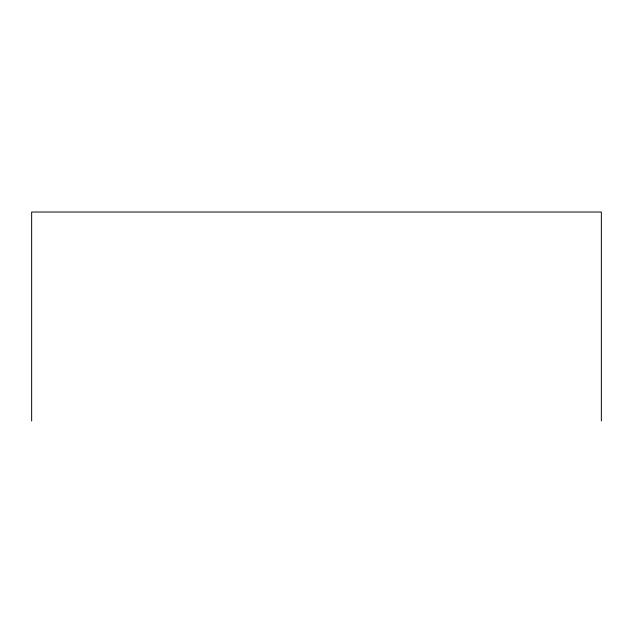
<?xml version="1.0" encoding="UTF-8"?>
<svg xmlns="http://www.w3.org/2000/svg" width="633" height="633" viewBox="0 0 633 633"><rect width="100%" height="100%" fill="white"/><g stroke="black" fill="none" stroke-linecap="round" stroke-linejoin="round"><path stroke-width="0.95" d="M601.35 420.977L601.35 212.023L31.65 212.023L31.65 420.977"/></g></svg>
